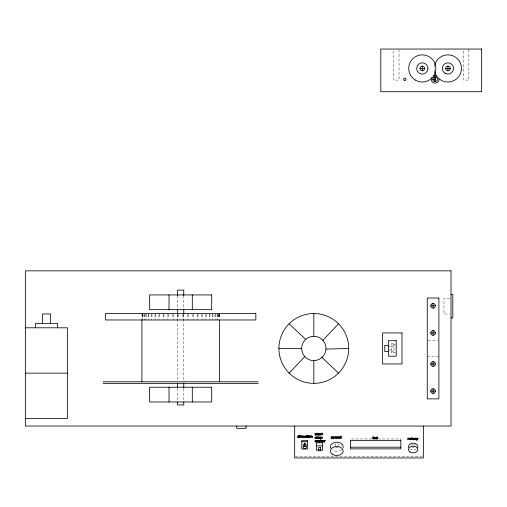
<?xml version="1.0" encoding="UTF-8"?>
<svg xmlns="http://www.w3.org/2000/svg" width="507" height="507" viewBox="0 0 507 507"><rect width="100%" height="100%" fill="white"/><g stroke="black" fill="none" stroke-linecap="round" stroke-linejoin="round"><path stroke-width="0.38" stroke-dasharray="2.54 1.9" d="M449.848 298.452L443.942 298.452L443.942 313.985L449.848 313.985M428.035 340.691L438.118 340.691M395.46 344.583L393.983 344.583L393.983 352.314L395.46 352.314M393.983 346.135L391.816 346.135L391.816 350.762L393.983 350.762M389.027 346.889L391.816 346.889M389.027 349.995L391.816 349.995M427.255 356.206L438.891 356.206M371.682 438.973L350.413 438.973L350.413 440.089M377.988 438.973L400.828 438.973L400.828 440.089M295.467 456.313L422.572 456.313M468.855 49.819L468.855 80.068L463.423 80.068L463.423 49.819M399.041 49.819L399.041 80.068L393.616 80.068L393.616 49.819M219.43 314.258L219.43 318.542M219.182 314.258L219.163 318.542M219.094 314.258L219.094 318.542M218.599 314.258L218.599 318.542M218.34 314.258L218.34 318.542M217.23 314.258L217.23 319.968M217.097 314.258L217.097 319.968M215.45 314.258L215.45 319.968M215.019 314.258L215.019 318.542M212.87 314.258L212.87 318.542M212.553 314.258L212.553 319.968M209.936 314.258L209.936 319.968M209.359 314.258L209.359 318.542M206.324 314.258L206.324 318.542M205.836 314.258L205.836 319.968M202.42 314.258L202.42 319.968M201.742 314.258L201.742 318.542M198.022 314.258L198.022 318.542M197.407 314.258L197.407 319.968M193.427 314.258L193.427 319.968M192.685 314.258L192.685 318.542M188.541 314.258L188.541 318.542M187.831 314.258L187.831 319.968M183.768 295.632L183.768 309.023M183.768 314.536L183.768 318.472M183.768 319.264L183.768 380.7M183.768 388.577L183.768 401.183M183.566 314.258L183.566 319.968M182.812 314.258L182.812 318.542M178.521 314.258L178.521 318.542M177.773 314.258L177.773 319.968M177.564 295.632L177.564 309.023M177.564 314.536L177.564 318.472M177.564 319.264L177.564 380.7M177.564 388.577L177.564 401.183M173.502 314.258L173.502 319.968M172.798 314.258L172.798 318.542M168.647 314.258L168.647 318.542M167.906 314.258L167.906 319.968M163.926 314.258L163.926 319.968M163.311 314.258L163.311 318.542M159.597 314.258L159.597 318.542M158.913 314.258L158.913 319.968M155.497 314.258L155.497 319.968M155.015 314.258L155.015 318.542M151.98 314.258L151.98 318.542M151.403 314.258L151.403 319.968M148.779 314.258L148.779 319.968M148.462 314.258L148.462 318.542M146.314 314.258L146.314 318.542M145.883 314.258L145.883 319.968M144.235 314.258L144.235 319.968M144.108 314.258L144.108 318.542M142.993 314.258L142.993 318.542M142.733 314.258L142.733 319.968M142.239 314.258L142.239 318.542M142.15 314.258L142.175 319.968M141.903 313.541L141.903 318.542M434.797 71.95A13.575 13.575 0 0 1 434.797 64.921M341.503 449.785A6.401 4.525 0 0 1 332.459 450.045M416.501 448.968A4.715 3.334 0 0 1 409.827 448.968M414.073 447.497A1.553 1.096 0 0 1 412.185 447.459M413.009 445.52A1.553 1.096 0 0 1 413.414 445.526M414.149 444.221A1.553 1.096 0 0 1 414.58 445.526M411.716 445.463A1.553 1.096 0 0 1 412.261 444.183M338.068 447.345A1.553 1.096 0 0 1 335.609 447.421M335.907 445.59A1.553 1.096 0 0 1 335.615 443.986A1.553 1.096 0 0 1 337.896 443.917A1.553 1.096 0 0 1 337.789 445.533M392.45 343.41L392.145 343.423A1.166 1.166 0 0 0 392.196 345.73L392.5 345.717A1.166 1.166 0 0 0 392.45 343.41M392.519 351.18L392.215 351.167A1.166 1.166 0 0 0 392.12 353.474L392.424 353.487A1.166 1.166 0 0 0 392.519 351.18"/><path stroke-width="0.76" d="M289.142 373.127L304.77 356.586A12.168 12.168 0 0 0 313.174 360.604L316.343 360.357L319.34 359.292L321.958 357.498A12.168 12.168 0 0 0 325.976 349.095L325.728 345.926L324.67 342.928L322.87 340.311A12.168 12.168 0 0 0 314.467 336.293L311.298 336.54L308.3 337.599L305.683 339.398A12.168 12.168 0 0 0 301.665 347.802L301.918 350.971L302.977 353.968L304.77 356.586M322.87 340.311L338.505 323.764M434.505 77.045A2.326 2.326 0 0 1 437.357 79.897A2.326 2.326 0 0 1 433.466 80.936A2.326 2.326 0 0 1 434.505 77.045L435.716 77.045M435.716 81.545L434.505 81.545M325.976 349.095L348.727 348.448A34.907 34.907 0 0 0 296.367 318.219A34.907 34.907 0 0 0 296.367 378.678A34.907 34.907 0 0 0 348.727 348.448M419.986 68.432L424.638 68.432A2.326 2.326 0 0 1 421.146 70.448A2.326 2.326 0 0 1 421.146 66.417A2.326 2.326 0 0 1 424.638 68.432M445.583 68.432L450.235 68.432A2.326 2.326 0 0 1 446.743 70.448A2.326 2.326 0 0 1 446.743 66.417A2.326 2.326 0 0 1 450.235 68.432M432.782 79.295L434.721 79.295M451.021 294.573L452.808 294.573L452.808 317.864L451.021 317.864M430.747 305.784L435.399 305.784A2.326 2.326 0 0 1 431.913 307.8A2.326 2.326 0 0 1 431.913 303.769A2.326 2.326 0 0 1 435.399 305.784M25.35 327.801L67.368 327.801L67.368 418.503L25.35 418.503M430.747 332.934L435.399 332.934A2.326 2.326 0 0 1 431.913 334.95A2.326 2.326 0 0 1 431.913 330.919A2.326 2.326 0 0 1 435.399 332.934M388.444 345.362L384.788 345.362L384.788 351.535L388.444 351.535M278.913 348.448L301.716 348.448M430.747 363.963L435.399 363.963A2.326 2.326 0 0 0 431.913 361.947A2.326 2.326 0 0 0 431.913 365.978A2.326 2.326 0 0 0 435.399 363.963M25.35 373.152L67.368 373.152M103.105 381.803L258.234 381.803M103.105 383.355L258.234 383.355M430.747 391.074L435.399 391.074A2.326 2.326 0 0 0 431.913 389.059A2.326 2.326 0 0 0 431.913 393.09A2.326 2.326 0 0 0 435.399 391.074M321.577 433.542L321.831 433.092L322.889 433.542L322.205 433.764C323.162 435.361 321.932 435.747 321.831 433.764L320.716 433.998L320.716 435.107L320.342 435.107L320.342 433.542L321.223 433.555A0.729 0.513 0 0 1 321.514 433.555L321.514 433.827M350.413 440.646L400.828 440.646M301.773 441.73L307.521 441.73M304.301 443.891L305.087 443.891M305.087 444.303L305.151 444.303A1.635 1.16 0 0 1 305.886 446.242M316.336 445.843L322.566 445.843M304.301 446.204L305.151 446.204A1.635 1.16 0 0 1 306.07 447.985A1.635 1.16 0 0 1 303.389 447.985A1.635 1.16 0 0 1 304.301 446.204L304.301 443.15L305.087 443.15L305.087 446.204M350.413 447.199L400.828 447.199M318.599 449.411L320.538 449.411M318.675 450.248L316.336 450.248L316.336 442.858L322.566 442.858L322.566 450.248L320.228 450.248M309.606 435.9L309.181 435.9A0.881 0.621 0 0 0 308.674 436.102L308.548 437.192L309.606 437.522A0.875 0.621 0 0 0 310.107 437.319L310.107 436.102M319.499 440.444L319.074 440.444A0.881 0.621 0 0 0 318.567 440.646L318.447 441.736L319.499 442.066A0.875 0.621 0 0 0 320.006 441.863L320.006 440.646M289.142 323.764L305.683 339.398M321.958 357.498L338.505 373.127M447.909 66.106L447.909 70.765M435.5 77.02L435.5 81.57M434.721 77.02L434.721 81.57M433.073 303.459L433.073 308.117M433.073 330.608L433.073 335.26M433.073 361.637L433.073 366.288M433.073 388.749L433.073 393.4M423.364 426.045L423.364 457.954L294.681 457.954L294.681 426.045M422.312 66.106L422.312 70.765M400.828 440.469L400.828 448.872L350.413 448.872L350.413 440.469M313.82 313.541L313.82 336.344M313.82 360.553L313.82 383.355M246.041 426.045L246.041 428.339L236.731 428.339L236.731 426.045M219.43 319.968L219.43 381.803M192.305 294.928L192.305 309.663M192.305 387.234L192.305 401.969M183.768 295.632L183.768 290.118L177.564 290.118L177.564 295.632M183.768 309.809L183.768 313.751M183.768 383.064L183.768 387.792M183.768 401.969L183.768 404.941L177.564 404.941L177.564 401.969M177.564 309.809L177.564 313.751M177.564 383.064L177.564 387.792M169.034 294.928L169.034 309.663M169.034 387.234L169.034 401.969M141.903 319.968L141.903 381.803M57.538 327.801L57.538 323.371L35.509 323.371L35.509 327.801M50.637 323.371L50.637 313.966L42.411 313.966L42.411 323.371M434.797 64.921A13.575 13.575 0 0 1 455.692 57.316A13.575 13.575 0 0 1 455.692 79.555A13.575 13.575 0 0 1 434.797 71.95M438.98 79.022A3.879 3.879 0 0 1 434.372 83.104A3.879 3.879 0 0 1 431.622 77.596M433.846 75.625A3.879 3.879 0 0 1 436.806 75.809M303.313 446.002A1.635 1.16 0 0 1 304.301 444.303M330.691 448.061A6.401 4.525 0 0 1 336.54 442.193A6.401 4.525 0 0 1 343.043 447.706M408.61 447.472A4.715 3.334 0 0 1 413.167 443.276A4.715 3.334 0 0 1 417.717 447.472M319.391 440.444A0.881 0.621 0 0 1 319.898 440.646M309.492 435.9A0.881 0.621 0 0 1 310.005 436.102M304.644 436.578C304.739 437.731 307.09 437.148 304.859 437.478A0.856 0.608 0 0 1 304.415 437.211L304.536 436.102L305.936 436.014L304.644 436.578M373.995 438.08C374.09 439.233 376.441 438.65 374.21 438.98A0.856 0.608 0 0 1 373.767 438.713L373.887 437.604L375.288 437.516L373.995 438.08M322.275 437.75L322.008 438.371L320.792 438.492L320.792 439.151L320.418 439.151L320.418 437.009L321.806 437.015L322.275 437.75M334.848 437.503L334.582 438.124L333.365 438.244L333.365 438.904L332.991 438.904L332.991 436.761L334.379 436.768L334.848 437.503M320.037 437.788L319.765 438.403A0.875 0.621 0 0 1 319.258 438.599L318.206 438.27L318.333 437.18A0.881 0.621 0 0 1 318.833 436.977L319.258 436.977A0.875 0.615 0 0 1 319.765 437.18L320.037 437.788M323.834 441.255L323.567 441.863A0.875 0.621 0 0 1 323.06 442.066L322.008 441.736L322.129 440.646A0.881 0.621 0 0 1 322.636 440.444L323.06 440.444A0.875 0.615 0 0 1 323.567 440.646L323.834 441.255M411.088 438.935L410.822 439.544A0.875 0.621 0 0 1 410.315 439.746L409.263 439.417L409.383 438.327A0.881 0.621 0 0 1 409.89 438.118L410.315 438.118A0.875 0.615 0 0 1 410.822 438.321L411.088 438.935M297.501 436.533L297.704 437.326A0.71 0.501 0 0 0 298.129 437.522L299.333 437.49L299.333 435.31L298.965 435.31L298.965 435.988A1.008 0.71 0 0 0 298.23 435.9A0.868 0.615 0 0 0 297.761 436.102L297.501 436.533M302.128 436.54C301.678 438.302 305.404 436.971 303.224 437.3C301.057 436.857 305.873 436.312 302.92 435.9A0.913 0.646 0 0 0 302.394 436.109L302.128 436.54M335.102 437.37C334.652 439.132 338.372 437.807 336.192 438.13C334.024 437.687 338.841 437.142 335.888 436.73A0.913 0.646 0 0 0 335.368 436.945L335.102 437.37M337.237 437.37C336.787 439.132 340.508 437.807 338.327 438.13C336.16 437.687 340.977 437.142 338.023 436.73A0.913 0.646 0 0 0 337.504 436.945L337.237 437.37M339.373 437.364L339.582 438.162A0.71 0.501 0 0 0 340.001 438.359L341.211 438.327L341.211 436.147L340.837 436.147L340.837 436.825A1.008 0.71 0 0 0 340.102 436.73A0.868 0.615 0 0 0 339.639 436.933L339.373 437.364M375.491 438.035L375.7 438.828A0.71 0.501 0 0 0 376.118 439.024L377.328 438.999L377.328 436.819L376.954 436.819L376.954 437.497A1.008 0.71 0 0 0 376.219 437.402A0.868 0.615 0 0 0 375.757 437.604L375.491 438.035M314.936 433.884L316.127 434.695L314.91 435.012L315.848 435.139A0.843 0.596 0 0 0 316.286 435.006C316.343 433.91 314.562 433.941 316.431 433.618L314.936 433.884M314.936 437.345L316.127 438.156L314.91 438.479L315.848 438.599A0.843 0.596 0 0 0 316.286 438.466C316.343 437.37 314.562 437.402 316.431 437.085L314.936 437.345M331.065 437.097L332.262 437.909L331.046 438.232L331.984 438.352A0.843 0.596 0 0 0 332.421 438.219C332.478 437.123 330.697 437.154 332.56 436.838L331.065 437.097M308.826 436.445C309.213 438.948 310.842 435.082 308.826 436.445M318.478 437.528C318.871 440.032 320.5 436.166 318.478 437.528M318.719 440.989C319.112 443.492 320.735 439.626 318.719 440.989M322.281 440.989C322.667 443.492 324.296 439.626 322.281 440.989M409.536 438.669C409.922 441.172 411.551 437.307 409.536 438.669M321.888 437.775L321.641 438.282L320.792 438.282L321.07 437.262L321.888 437.775M334.462 437.528L334.214 438.035L333.365 438.035L333.644 437.015L334.462 437.528M297.907 436.464C297.451 437.693 299.738 437.446 298.965 436.21L297.907 436.464M339.779 437.294C339.329 438.523 341.61 438.282 340.837 437.04L339.779 437.294M375.896 437.966C375.446 439.195 377.734 438.948 376.954 437.712L375.896 437.966M318.085 434.505L318.06 434.657A0.754 0.532 0 0 0 318.174 434.943L318.257 435.012A0.665 0.475 0 0 0 318.732 435.152L319.822 435.107L319.689 433.694L318.238 433.58L319.448 434.081L318.085 434.505M412.698 439.113L412.673 439.258A0.754 0.532 0 0 0 412.793 439.55L412.869 439.62A0.665 0.475 0 0 0 413.344 439.759L414.434 439.715L414.301 438.302L412.856 438.181L414.067 438.688L412.698 439.113M318.466 434.531L319.03 434.898L319.448 434.29L318.466 434.531M413.085 439.138L413.649 439.506L414.067 438.897L413.085 439.138M302.546 436.362C303.985 437.364 303.68 435.437 302.546 436.362M335.514 437.192C336.959 438.2 336.648 436.267 335.514 437.192M337.649 437.192C339.094 438.2 338.784 436.267 337.649 437.192M417.774 438.149L417.172 439.309L416.165 438.149A0.729 0.513 0 0 0 415.835 438.162L414.96 438.149L414.96 439.715L415.334 439.715L415.334 438.606L416.133 438.156L416.969 439.639L416.57 440.291L416.969 440.291L418.161 438.149L417.774 438.149M316.767 440.583L315.043 440.469L315.043 442.034L315.417 442.034L315.417 440.868L315.931 440.678L316.305 442.034L316.672 442.034C315.823 440.349 318.44 440.26 317.559 442.034L317.933 442.034L317.883 440.741L316.767 440.583M301.31 436.305L301.177 437.49L300.803 437.49L300.803 435.925L301.678 435.944A0.729 0.513 0 0 1 301.976 435.938L301.31 436.305M324.727 440.843L324.588 442.034L324.214 442.034L324.214 440.469L325.095 440.482A0.729 0.513 0 0 1 325.393 440.482L324.727 440.843M408.319 438.523L408.179 439.715L407.805 439.715L407.805 438.149L408.686 438.162A0.729 0.513 0 0 1 408.978 438.156L408.319 438.523M311.298 436.007L310.759 435.925L310.759 437.49L311.133 437.49L311.418 436.185A0.634 0.45 0 0 1 311.83 436.14L312.128 437.49L312.502 437.49L312.394 436.121L311.298 436.007M307.331 437.243L306.767 437.237L306.665 436.147L307.356 435.925L306.298 435.481L306.336 437.243L307.356 437.243M317.914 434.86L317.306 434.81L317.255 433.764L317.94 433.542L316.881 433.092L316.926 434.86L317.94 434.86M317.914 438.321L317.306 438.276L317.255 437.224L317.94 437.009L316.881 436.559L316.926 438.321L317.94 438.321M321.717 441.787L321.102 441.736L321.051 440.691L321.736 440.469L320.678 440.019L320.722 441.787L321.736 441.787M412.533 439.461L411.963 439.461L411.868 438.371L412.552 438.149L411.494 437.699L411.538 439.468L412.552 439.461M481.65 49.046L380.814 49.046L380.814 91.704L481.65 91.704L481.65 49.046M451.021 270.852L25.35 270.852L25.35 426.045L451.021 426.045L451.021 270.852M211.692 294.928L149.641 294.928L149.641 309.663L211.692 309.663L211.692 294.928M438.891 298.027L427.255 298.027L427.255 398.863L438.891 398.863L438.891 298.027M255.845 313.541L105.488 313.541L105.488 319.968L255.845 319.968L255.845 313.541M402.007 332.934L382.62 332.934L382.62 363.963L402.007 363.963L402.007 332.934M396.201 340.691L388.444 340.691L388.444 356.206L396.201 356.206L396.201 340.691M211.692 387.234L149.641 387.234L149.641 401.969L211.692 401.969L211.692 387.234M300.283 435.393L299.859 435.665L300.283 435.393M308.034 435.393L307.61 435.665L308.034 435.393M300.258 435.925L299.884 435.925L299.884 437.49L300.258 437.49L300.258 435.925M308.009 435.925L307.635 435.925L307.635 437.49L308.009 437.49L308.009 435.925M373.203 436.819L372.835 436.819L372.835 438.999L373.203 438.999L373.203 436.819M307.521 440.659L301.773 440.659L301.773 449.025L307.521 449.025L307.521 440.659M320.538 447.491L318.599 447.491L318.599 450.78L320.538 450.78L320.538 447.491M427.921 68.857L427.838 67.393A5.621 5.621 0 0 0 416.703 68.014L416.786 69.478A5.621 5.621 0 0 0 427.921 68.857M445.095 73.306A5.621 5.621 0 0 0 453.531 68.432A5.621 5.621 0 0 0 445.095 63.565A5.621 5.621 0 0 0 445.095 73.306M415.208 80.005A13.575 13.575 0 0 0 435.881 68.8A13.575 13.575 0 0 0 415.848 56.499A13.575 13.575 0 0 0 415.208 80.005M404.035 80.119A1.166 1.166 0 0 0 405.987 79.593A1.166 1.166 0 0 0 404.561 78.173A1.166 1.166 0 0 0 404.035 80.119M409.827 451.883A4.715 3.334 0 0 0 417.717 450.387A4.715 3.334 0 0 0 411.944 446.306A4.715 3.334 0 0 0 409.827 451.883M332.459 454.329A6.401 4.525 0 0 0 343.043 451.991A6.401 4.525 0 0 0 334.893 446.68A6.401 4.525 0 0 0 332.459 454.329"/></g></svg>
